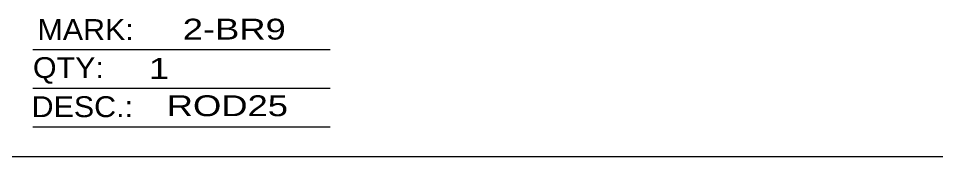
# Model space of a CAD drawing. Header units: millimetres. Extents: x 2 to 579, y 1 to 405.
# Drawn here: x 92.1 to 246.4, y 5 to 28.2 of the extents above; entities that cross this region are included whole.
import ezdxf

# ---------------------------------------------------------------- set-up
doc = ezdxf.new("R2010")
doc.units = ezdxf.units.MM
doc.linetypes.add('XKITLINE00', pattern=[0])
doc.layers.add('DrawingSheet', color=5, linetype='Continuous', lineweight=0)
doc.layers.add('OtherObjectType', color=7, linetype='Continuous', lineweight=0)
doc.styles.add('ARIAL_NARROW', font='ARIALN.TTF')

# ---------------------------------------------------------------- blocks, each defined once
blk = doc.blocks.new('*A5')
at = {"layer": 'DrawingSheet', "color": 5, "linetype": 'XKITLINE00', "lineweight": 0}
blk.add_line((5, 5), (579, 5), dxfattribs=at)
blk = doc.blocks.new('*A9')
at = {"layer": 'OtherObjectType', "color": 6, "linetype": 'XKITLINE00', "lineweight": 0}
for p, q in [((94.5, 23), (144.5, 23)), ((94.5, 16.5), (144.5, 16.5)), ((94.5, 10), (144.5, 10))]:
    blk.add_line(p, q, dxfattribs=at)
at = {"layer": 'OtherObjectType', "color": 6, "style": 'ARIAL_NARROW'}
for s, width, p in [('MARK:', 1.275, (95.27, 24.58)), ('2-BR9', 1.525501, (119.69, 24.65)), ('QTY:', 1.275, (94.5, 18.19)), ('1', 1.525501, (113.99, 18.05)), ('DESC.:', 1.275, (94.29, 11.63)), ('ROD25', 1.525501, (117, 11.79))]:
    blk.add_text(s, height=3.5, dxfattribs=dict(at, width=width)).set_placement(p)

msp = doc.modelspace()

# ---------------------------------------------------------------- block references
at = {"lineweight": 0}
for name in ['*A5', '*A9']:
    msp.add_blockref(name, (0, 0), dxfattribs=at)

doc.saveas('drawing.dxf')
